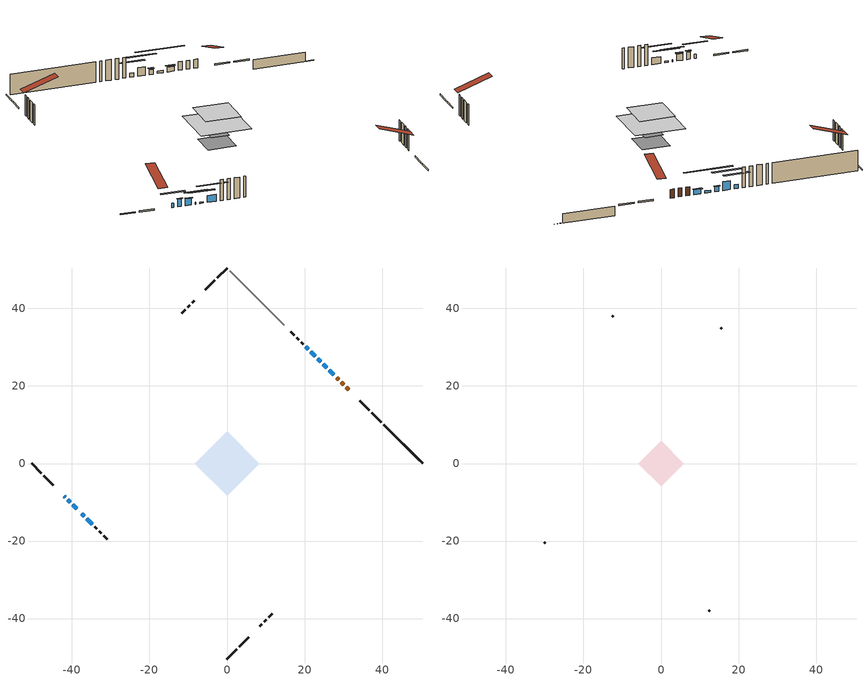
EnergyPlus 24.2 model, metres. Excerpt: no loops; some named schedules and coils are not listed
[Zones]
conditioned space
 floor outside (Floor1 construction): -2.95,0 0,2.95 2.95,0 0,-2.95 z1.17
 floor adiabatic (AdiabaticFloorConstruction): -8.28,0 0,8.28 8.28,0 0,-8.28 z3.61
 floor foundation (Slab1 construction): -4.63,0 0,4.63 4.63,0 0,-4.63 z-1.09
 wall outside (RimJoist1 construction): 0,-50.45 2.49,-47.96 / -50.45,0 -47.96,-2.49 / 0,50.45 -2.49,47.96 / 39.84,10.61 37.35,13.09 z1.17:1.47
 wall outside (RimJoist2 construction): 3.14,-47.3 5.58,-44.86 / -47.3,-3.14 -44.86,-5.58 / -3.14,47.3 -5.58,44.86 / 36.7,13.75 34.26,16.19 z1.17:1.47
 wall outside (AdiabaticWallConstruction 1): 31.44,19 30.8,19.65 / 30.14,20.3 29.53,20.92 / 28.87,21.57 28.26,22.19 z1.17:3.2
 wall outside (AdiabaticWallConstruction): 27.6,22.84 26.4,24.05 z1.17:2.31; -42.05,-8.4 -41.72,-8.72 z1.17:2.14; 25.74,24.7 24.79,25.66 z1.17:1.68; 24.13,26.31 23.47,26.98 z1.17:2.34; -41.07,-9.38 -40.42,-10.03 z1.17:2.92; -39.77,-10.68 -38.83,-11.62 / -36.16,-14.29 -34.74,-15.71 z1.17:2.75; -38.18,-12.27 -38.08,-12.37 z1.17:1.61; -37.43,-13.02 -36.82,-13.63 z1.17:1.48; 22.81,27.63 21.59,28.86 z1.17:3.2; 20.93,29.51 20.29,30.16 z1.17:2.11
 wall outside (Wall1 construction): 8.4,-42.05 8.91,-41.54 / -34.08,-16.36 -33.57,-16.87 / -8.4,42.05 -8.91,41.54 / 19.63,30.82 19.12,31.33 z1.17:6.05
 wall outside (Wall2 construction): 9.57,-40.88 10.08,-40.36 / -32.92,-17.53 -32.4,-18.05 / -9.57,40.88 -10.08,40.36 / 18.46,31.98 17.95,32.5 z1.17:6.05
 wall outside (Wall3 construction): 10.74,-39.71 11.64,-38.8 / -31.74,-18.7 -30.84,-19.61 / -10.74,39.71 -11.64,38.8 / 17.29,33.16 16.39,34.06 z1.17:6.05
 wall foundation (FoundationWall1 construction): 40.5,9.95,-1.09 40.5,9.95,1.17 49.07,1.38,1.17 49.07,1.38,-0.99 50.45,0,-0.99 50.45,0,-1.09
 wall adiabatic (Wall5 construction): 14.74,35.71 0.66,49.79 z1.17:6.05
 window (WindowConstruction): 27.6,22.84 26.4,24.05 z1.17:2.31
 window (WindowConstruction 7): -42.05,-8.4 -41.73,-8.72 z1.17:2.14
 window (WindowConstruction 10): 25.74,24.7 24.79,25.66 z1.17:1.68
 window (WindowConstruction 1): 24.13,26.31 23.47,26.98 z1.17:2.34
 window (WindowConstruction 2): -41.07,-9.38 -40.42,-10.02 z1.17:2.92
 window (WindowConstruction 3): -39.77,-10.68 -38.83,-11.61 z1.17:2.75
 window (WindowConstruction 8): -38.17,-12.27 -38.08,-12.36 z1.17:1.6
 window (WindowConstruction 9): -37.43,-13.02 -36.82,-13.63 z1.17:1.47
 window (WindowConstruction 4): 22.81,27.63 21.59,28.86 z1.17:3.2
 window (WindowConstruction 5): 20.93,29.51 20.29,30.16 z1.17:2.11
 window (WindowConstruction 6): -36.16,-14.29 -34.74,-15.7 z1.17:2.75
 door (Door): 31.44,19 30.8,19.65 z1.17:3.2
 door (Door 1): 30.14,20.3 29.53,20.92 z1.17:3.2
 door (Door 2): 28.87,21.57 28.26,22.19 z1.17:3.2
 ceiling adiabatic (AdiabaticFloorConstruction): 0,-8.28 8.28,0 0,8.28 -8.28,0 z3.61
attic - vented
 floor to conditioned space (Floor2 construction Reversed): -5.85,0 0,5.85 5.85,0 0,-5.85 z6.05
 wall outside (Wall4 construction): 12.3,-38.15 12.63,-37.81 / -30.18,-20.26 -29.85,-20.6 / -12.3,38.15 -12.63,37.81 / 15.73,34.72 15.4,35.05 z1.17:6.05
 roof outside (Roof1 construction): 7.74,-42.71,6.05 2.04,-37.01,8.73 0.54,-38.51,8.73 6.24,-44.21,6.05; -42.71,-7.74,6.05 -37.01,-2.04,8.73 -38.51,-0.54,8.73 -44.21,-6.24,6.05; -7.74,42.71,6.05 -2.04,37.01,8.73 -0.54,38.51,8.73 -6.24,44.21,6.05; 32.1,18.35,6.05 26.4,12.65,8.73 27.9,11.15,8.73 33.6,16.85,6.05
shading: 26.26,24.19 27.74,22.7 28.04,22.99 26.55,24.48 z2.51; -39.86,-10.59 -43.91,-6.53 -44.21,-6.82 -40.15,-10.88 z4.78; 21.2,29.25 29.34,21.11 29.63,21.4 21.49,29.54 z6.76; 23.33,27.12 24.28,26.17 24.57,26.46 23.62,27.41 z2.54; -40.28,-10.17 -41.21,-9.24 -41.5,-9.53 -40.57,-10.46 z3.12; -38.69,-11.76 -39.91,-10.54 -40.2,-10.83 -38.98,-12.05 z2.95; -36.22,-14.23 -40.04,-10.41 -40.33,-10.7 -36.51,-14.52 z4.24; -34.95,-15.5 -39.29,-11.15 -39.58,-11.44 -35.24,-15.79 z4.11; 19.72,30.72 24.68,25.77 24.97,26.06 20.02,31.01 z5.84; 18.42,32.03 22.8,27.65 23.09,27.94 18.71,32.32 z4.75; -32.88,-17.57 -38.03,-12.42 -38.32,-12.71 -33.17,-17.86 z5.39
[Building]
Building 1: Terrain=Suburbs
[Site:Location]
Montreal Intl AP_QC: Latitude {deg}=45.47; Longitude {deg}=-73.74; Time Zone {hr}=-5; Elevation {m}=36; Keep Site Location Information=Yes
[Site:GroundTemperature:Shallow]
2.07863, -0.316383, -0.508184, 0.628371, 5.19101, 9.73239, 13.6695, 16.1636, 16.3755, 14.347, 10.5102, 6.10817
[Site:WaterMainsTemperature]
Calculation Method=Schedule; Temperature Schedule=mains temperature schedule
[Material] Roughness=Rough; Thermal Absorptance=0.9
Name | Thickness {m} | Conductivity {W/m-K} | Density {kg/m3} | Specific Heat {J/kg-K} | Solar Absorptance | Visible Absorptance
asphalt or fiberglass shingles | 0.00635 | 0.162714 | 1121.4 | 1465.45 | 0.4 | 0.4
ceiling loosefill ins | 0.254 | 0.0480833 | 16.02 | 1046.75 | 0.7 | 0.7
ceiling stud and cavity | 0.1397 | 0.135851 | 65.682 | 1177.47 | 0.7 | 0.7
concrete 4.0 in. | 0.1016 | 1.803125 | 2242.8 | 837.4 | 0.7 | 0.7
concrete 8.0 in. | 0.2032 | 1.803125 | 2242.8 | 837.4 | 0.7 | 0.7
door material | 0.04445 | 0.0451087 | 512.64 | 1214.23 | 0.7 | 0.7
door material 1 | 0.04445 | 0.188738 | 512.64 | 1214.23 | 0.7 | 0.7
exterior vertical ins | 0.0316066 | 0.029427 | 32.04 | 1214.23 | 0.7 | 0.7
floor covering | 0.0127 | 0.0433444 | 54.468 | 1339.84 | 0.6 | 0.6
floor rigid ins | 0.103632 | 0.029427 | 32.04 | 1214.23 | 0.7 | 0.7
floor rigid ins 1; wall rigid ins 2 | 0.512978 | 0.029427 | 32.04 | 1214.23 | 0.7 | 0.7
floor stud and cavity | 0.1397 | 0.165563 | 92.3553 | 1139.71 | 0.7 | 0.7
floor stud and cavity 1 | 0.1397 | 1.75129 | 37.0049 | 1207.88 | 0.7 | 0.7
furniture material conditioned space 1 | 0.1524 | 0.115458 | 640.8 | 1214.23 | 0.6 | 0.6
gypsum board | 0.0127 | 0.160291 | 801 | 837.4 | 0.6 | 0.6
gypsum board 1 | 0.0127 | 0.160291 | 801 | 837.4 | 0.7 | 0.7
osb sheathing 0.5 in. | 0.0127 | 0.115458 | 512.64 | 1214.23 | 0.7 | 0.7
osb sheathing 0.75 in. | 0.01905 | 0.115458 | 512.64 | 1214.23 | 0.7 | 0.7
osb sheathing 2.0 in. | 0.0508 | 0.115458 | 512.64 | 1214.23 | 0.7 | 0.7
rim joist rigid ins; wall rigid ins | 0.051816 | 0.029427 | 32.04 | 1214.23 | 0.7 | 0.7
rim joist stud and cavity | 0.0508 | 0.0380818 | 125.044 | 1163.47 | 0.6 | 0.6
rim joist stud and cavity 1 | 0.0508 | 0.0410629 | 125.044 | 1163.47 | 0.6 | 0.6
wall rigid ins 1 | 0.051816 | 0.029427 | 32.04 | 1214.23 | 0.4 | 0.4
wall stud and cavity | 0.1397 | 0.387032 | 139.0536 | 1170.24 | 0.7 | 0.7
wall stud and cavity 1 | 0.1397 | 0.237545 | 139.0536 | 1170.24 | 0.7 | 0.7
wall stud and cavity 2 | 0.1397 | 0.189354 | 139.0536 | 1170.24 | 0.7 | 0.7
wall stud and cavity 3 | 0.0889 | 6.1454 | 50.32683 | 1063.81 | 0.6 | 0.6
wall stud and cavity 4 | 0.1397 | 0.155097 | 139.0536 | 1170.24 | 0.7 | 0.7
wall stud and cavity 5 | 0.0889 | 0.380278 | 52.3479 | 1209.89 | 0.7 | 0.7
wall stud and cavity 6 | 0.0889 | 0.391764 | 83.0341 | 1211.67 | 0.7 | 0.7
wood siding | 0.0254 | 0.102417 | 544.68 | 1172.36 | 0.4 | 0.4
wood siding 1 | 0.00254 | 0.102417 | 544.68 | 1172.36 | 0.4 | 0.4
wood siding 2; wood siding 3; wood siding 4 | 0.0254 | 0.102417 | 544.68 | 1172.36 | 0.7 | 0.7
[WindowMaterial:SimpleGlazingSystem]
Name | U-Factor {W/m2-K} | Solar Heat Gain Coefficient
WindowMaterial | 2.188869 | 0.39
WindowMaterial 1 | 2.32401 | 0.36
WindowMaterial 10 | 2.45801 | 0.32
WindowMaterial 2 | 2.14742 | 0.4
WindowMaterial 3 | 2.08042 | 0.41
WindowMaterial 4 | 2.19795 | 0.39
WindowMaterial 5 | 4.14891 | 0.43
WindowMaterial 6 | 2.0191 | 0.43
WindowMaterial 7 | 2.4722 | 0.31
WindowMaterial 8 | 2.75269 | 0.17
WindowMaterial 9 | 2.472769 | 0.34
[Construction]
AdiabaticFloorConstruction: floor stud and cavity 1, floor rigid ins 1, osb sheathing 0.75 in., floor covering
AdiabaticWallConstruction: wood siding 3, wall rigid ins 2, wall stud and cavity 5, gypsum board
AdiabaticWallConstruction 1: wood siding 4, wall rigid ins 2, wall stud and cavity 5, gypsum board
Door; Door 1: door material
Door 2: door material 1
Floor1 construction: floor stud and cavity, floor rigid ins, osb sheathing 0.75 in., floor covering
Floor2 construction Reversed: gypsum board, ceiling stud and cavity, ceiling loosefill ins
FoundationWall1 construction: concrete 8.0 in., gypsum board 1
furniture construction conditioned space 1: furniture material conditioned space 1
PartitionWallConstruction: gypsum board, wall stud and cavity 6, gypsum board
RimJoist1 construction: wood siding 2, osb sheathing 2.0 in., rim joist stud and cavity
RimJoist2 construction: wood siding 2, rim joist rigid ins, osb sheathing 2.0 in., rim joist stud and cavity 1
Roof1 construction: asphalt or fiberglass shingles
Slab1 construction: concrete 4.0 in.
Wall1 construction: wood siding, wall rigid ins, osb sheathing 0.5 in., wall stud and cavity, gypsum board
Wall2 construction: wood siding, wall rigid ins, osb sheathing 0.5 in., wall stud and cavity 1, gypsum board
Wall3 construction: wood siding, wall rigid ins, osb sheathing 0.5 in., wall stud and cavity 2, gypsum board
Wall4 construction: wood siding 1, wall stud and cavity 3
Wall5 construction: wall rigid ins 1, osb sheathing 0.5 in., wall stud and cavity 4, gypsum board
WindowConstruction: WindowMaterial
WindowConstruction 1: WindowMaterial 1
WindowConstruction 10: WindowMaterial 10
WindowConstruction 2: WindowMaterial 2
WindowConstruction 3: WindowMaterial 3
WindowConstruction 4: WindowMaterial 4
WindowConstruction 5: WindowMaterial 5
WindowConstruction 6: WindowMaterial 6
WindowConstruction 7: WindowMaterial 7
WindowConstruction 8: WindowMaterial 8
WindowConstruction 9: WindowMaterial 9
[Zone] Multiplier=1; Part of Total Floor Area=Yes
Name | Volume {m3}
attic - vented | 29.8737
conditioned space | 464.8
[Space]
Name | Zone | Volume {m3}
attic - vented 1 | attic - vented | 29.8737
conditioned space 1 | conditioned space | 464.8
[ZoneInfiltration:EffectiveLeakageArea]
infil attic - vented 1: Zone or Space=attic - vented 1; Schedule=Always On Discrete; Effective Air Leakage Area {cm2}=2739.6; Stack Coefficient=0.000525967; Wind Coefficient=1.54953e-05
[ZoneMixing]
whole house fan mix: Zone or Space=attic - vented; Schedule=Always On Continuous; Design Flow Rate Calculation Method=Flow/Zone; Design Flow Rate {m3/s}=0; Source Zone or Space=conditioned space
[SurfaceProperty:ExposedFoundationPerimeter]
Slab1: Exposed Perimeter Calculation Method=TotalExposedPerimeter; Total Exposed Perimeter {m}=14.07
[InternalMass] Zone or ZoneList=conditioned space; Space or SpaceList=conditioned space 1
Name | Construction | Surface Area {m2}
furniture mass conditioned space 1 | furniture construction conditioned space 1 | 78.8963
partition wall mass | PartitionWallConstruction | 197.241
[Lights]
interior lighting: Zone or ZoneList or Space or SpaceList=conditioned space 1; Schedule=interior lighting schedule; Design Level Calculation Method=LightingLevel; Lighting Level {W}=343.2; Return Air Fraction=0; Fraction Radiant=0.6; Fraction Visible=0.2; Fraction Replaceable=1
[People]
occupants: Zone or ZoneList or Space or SpaceList=conditioned space 1; Number of People Schedule=occupants schedule; Number of People Calculation Method=People; Number of People=3; Fraction Radiant=0.314171; Sensible Heat Fraction=0.56303; Activity Level Schedule=occupants activity schedule; Carbon Dioxide Generation Rate {m3/s-W}=0; Enable ASHRAE 55 Comfort Warnings=No; Mean Radiant Temperature Calculation Type=EnclosureAveraged
[ElectricEquipment] Zone or ZoneList or Space or SpaceList=conditioned space 1; Design Level Calculation Method=EquipmentLevel
Name | Schedule | Design Level {W} | Fraction Latent | Fraction Radiant | Fraction Lost
clothes dryer | clothes dryer schedule | 140.772 | 0.015 | 0.081 | 0.85
clothes washer | clothes washer schedule | 32.1985 | 0.03 | 0.162 | 0.7
cooking range | cooking range schedule | 208.969 | 0.08 | 0.432 | 0.2
dishwasher | dishwasher schedule | 66.8632 | 0.3 | 0.18 | 0.4
fridge | fridge schedule | 72.9452 | 0 | 0.6 | 0
mech vent house fan | mech vent house fan schedule | 19.9167 | 0 | 0 | 0.5
mech vent house fan cfis | mech vent house fan cfis schedule | 0 | 0 | 0 | 0
mech vent range fan 0 | mech vent range fan 0 schedule | 57 | 0 | 0 | 1
misc plug loads | misc plug loads schedule | 494.7 | 0.045 | 0.513 | 0.1
whole house fan | Always On Discrete | 0 | 0 | 0 | 1
[OtherEquipment] Zone or ZoneList or Space or SpaceList=conditioned space 1; Design Level Calculation Method=EquipmentLevel
Name | Fuel Type | Schedule | Design Level {W} | Fraction Latent | Fraction Radiant | Fraction Lost
clothes dryer 1 | Electricity | clothes dryer schedule | 0 | 0.015 | 0.081 | 0.85
cooking range 1 | Electricity | cooking range schedule | 0 | 0.08 | 0.432 | 0.2
general water use latent | None | general water use schedule | 59.3978 | 1 | 0 | 0
general water use sensible | None | general water use schedule | -58.539 | 0 | 0.6 | 0
mech vent house fan latent load | None | Always On Discrete | 0 | 1 | 0 | 0
mech vent house fan sensible load | None | Always On Discrete | 0 | 0 | 0 | 0
water heater energy adjustment1 | Electricity | Always On Discrete | 0.01 | 0 | 0 | 1
[ZoneInfiltration:DesignFlowRate] Zone or ZoneList or Space or SpaceList=conditioned space 1; Schedule=Always On Discrete; Design Flow Rate Calculation Method=Flow/Zone; Design Flow Rate {m3/s}=0
infil flow; natural vent flow; whole house fan flow
[ZoneControl:Thermostat]
conditioned space Thermostat: Zone or ZoneList=conditioned space; Control Type Schedule=conditioned space Thermostat Schedule; Control 1=conditioned space temperature setpoint; Temperature Difference Between Cutout And Setpoint {deltaC}=0
[ThermostatSetpoint:DualSetpoint]
conditioned space temperature setpoint: Heating Setpoint Temperature Schedule=heating setpoint; Cooling Setpoint Temperature Schedule=cooling setpoint
[AirLoopHVAC:UnitarySystem]
unit heater unitary system: Control Type=Load; Controlling Zone or Thermostat Location=conditioned space; Dehumidification Control Type=None; Availability Schedule=Always On Discrete; Supply Fan=unit heater supply fan; Fan Placement=BlowThrough; Supply Air Fan Operating Mode Schedule=unit heater auto fan schedule; Heating Coil=unit heater htg coil; DX Heating Coil Sizing Ratio=1; Use DOAS DX Cooling Coil=No; Minimum Supply Air Temperature {C}=2; Latent Load Control=SensibleOnlyLoadControl; Cooling Supply Air Flow Rate Method=None; Heating Supply Air Flow Rate Method=SupplyAirFlowRate; Heating Supply Air Flow Rate {m3/s}=0.00141584; No Load Supply Air Flow Rate Method=SupplyAirFlowRate; No Load Supply Air Flow Rate {m3/s}=0; No Load Supply Air Flow Rate Control Set To Low Speed=Yes; Maximum Supply Air Temperature {C}=48.8889; Maximum Outdoor Dry-Bulb Temperature for Supplemental Heater Operation {C}=21; Ancillary On-Cycle Electric Power {W}=0; Ancillary Off-Cycle Electric Power {W}=0
[Zone equipment]
conditioned space: electric baseboard, unit heater unitary system
[Foundation:Kiva]
Foundation Kiva 1: Initial Indoor Air Temperature {C}=18; Wall Height Above Grade {m}=1.17001; Wall Depth Below Slab {m}=0.2032; Custom Block Material Name 1=exterior vertical ins; Custom Block Depth 1 {m}=2.26; Custom Block X Position 1 {m}=0.2159; Custom Block Z Position 1 {m}=0
[Foundation:Kiva:Settings]
Soil Conductivity {W/m-K}=0.849921; Soil Density {kg/m3}=1842.3; Soil Specific Heat {J/kg-K}=418.7; Ground Solar Absorptivity=0.9; Ground Thermal Absorptivity=0.9; Ground Surface Roughness {m}=0.03; Far-Field Width {m}=40; Deep-Ground Boundary Condition=ZeroFlux; Deep-Ground Depth {m}=40; Minimum Cell Dimension {m}=0.2; Maximum Cell Growth Coefficient=3; Simulation Timestep=Timestep
[Exterior:Lights]
exterior lighting: Schedule=exterior lighting schedule; Design Level {W}=75.6
[EnergyManagementSystem:Sensor] Output:Variable or Output:Meter Index Key=conditioned space
Name | Output:Variable or Output:Meter
conditioned_space_clg_unmet_s | Zone Cooling Setpoint Not Met Time
conditioned_space_htg_unmet_s | Zone Heating Setpoint Not Met Time
fridge_tin_s; tin_s; tin_s_1 | Zone Mean Air Temperature
tout_s | Zone Outdoor Air Drybulb Temperature
win_s | Zone Air Humidity Ratio
[Schedule:Constant]
Name | Hourly Value
Always On Continuous; mech vent house fan schedule; mech vent house fan cfis schedule; Always On Discrete | 1
occupants activity schedule | 117.228
fridge schedule; unit heater auto fan schedule | 0
[Schedule:Week:Daily]
interior lighting schedule Week Rule - Jan1-Jan27: interior lighting schedule day, interior lighting schedule day, interior lighting schedule day, interior lighting schedule day, interior lighting schedule day, interior lighting schedule day, interior lighting schedule day, interior lighting schedule default day, interior lighting schedule default day, interior lighting schedule default day, interior lighting schedule default day, interior lighting schedule default day
interior lighting schedule Week Rule - Jan28-Feb3: interior lighting schedule day, interior lighting schedule day, interior lighting schedule day, interior lighting schedule day, interior lighting schedule day 1, interior lighting schedule day 1, interior lighting schedule day 1, interior lighting schedule default day, interior lighting schedule default day, interior lighting schedule default day, interior lighting schedule default day, interior lighting schedule default day
interior lighting schedule Week Rule - Feb4-Feb24: interior lighting schedule day 1, interior lighting schedule day 1, interior lighting schedule day 1, interior lighting schedule day 1, interior lighting schedule day 1, interior lighting schedule day 1, interior lighting schedule day 1, interior lighting schedule default day, interior lighting schedule default day, interior lighting schedule default day, interior lighting schedule default day, interior lighting schedule default day
interior lighting schedule Week Rule - Feb25-Mar3: interior lighting schedule day 1, interior lighting schedule day 1, interior lighting schedule day 1, interior lighting schedule day 1, interior lighting schedule day 2, interior lighting schedule day 2, interior lighting schedule day 2, interior lighting schedule default day, interior lighting schedule default day, interior lighting schedule default day, interior lighting schedule default day, interior lighting schedule default day
interior lighting schedule Week Rule - Mar4-Mar31: interior lighting schedule day 2, interior lighting schedule day 2, interior lighting schedule day 2, interior lighting schedule day 2, interior lighting schedule day 2, interior lighting schedule day 2, interior lighting schedule day 2, interior lighting schedule default day, interior lighting schedule default day, interior lighting schedule default day, interior lighting schedule default day, interior lighting schedule default day
interior lighting schedule Week Rule - Apr1-Apr28: interior lighting schedule day 3, interior lighting schedule day 3, interior lighting schedule day 3, interior lighting schedule day 3, interior lighting schedule day 3, interior lighting schedule day 3, interior lighting schedule day 3, interior lighting schedule default day, interior lighting schedule default day, interior lighting schedule default day, interior lighting schedule default day, interior lighting schedule default day
interior lighting schedule Week Rule - Apr29-May5: interior lighting schedule day 3, interior lighting schedule day 3, interior lighting schedule day 4, interior lighting schedule day 4, interior lighting schedule day 4, interior lighting schedule day 4, interior lighting schedule day 4, interior lighting schedule default day, interior lighting schedule default day, interior lighting schedule default day, interior lighting schedule default day, interior lighting schedule default day
interior lighting schedule Week Rule - May6-May26: interior lighting schedule day 4, interior lighting schedule day 4, interior lighting schedule day 4, interior lighting schedule day 4, interior lighting schedule day 4, interior lighting schedule day 4, interior lighting schedule day 4, interior lighting schedule default day, interior lighting schedule default day, interior lighting schedule default day, interior lighting schedule default day, interior lighting schedule default day
interior lighting schedule Week Rule - May27-Jun2: interior lighting schedule day 4, interior lighting schedule day 4, interior lighting schedule day 4, interior lighting schedule day 4, interior lighting schedule day 4, interior lighting schedule day 5, interior lighting schedule day 5, interior lighting schedule default day, interior lighting schedule default day, interior lighting schedule default day, interior lighting schedule default day, interior lighting schedule default day
interior lighting schedule Week Rule - Jun3-Jun30: interior lighting schedule day 5, interior lighting schedule day 5, interior lighting schedule day 5, interior lighting schedule day 5, interior lighting schedule day 5, interior lighting schedule day 5, interior lighting schedule day 5, interior lighting schedule default day, interior lighting schedule default day, interior lighting schedule default day, interior lighting schedule default day, interior lighting schedule default day
interior lighting schedule Week Rule - Jul1-Jul28: interior lighting schedule day 6, interior lighting schedule day 6, interior lighting schedule day 6, interior lighting schedule day 6, interior lighting schedule day 6, interior lighting schedule day 6, interior lighting schedule day 6, interior lighting schedule default day, interior lighting schedule default day, interior lighting schedule default day, interior lighting schedule default day, interior lighting schedule default day
interior lighting schedule Week Rule - Jul29-Aug4: interior lighting schedule day 6, interior lighting schedule day 6, interior lighting schedule day 6, interior lighting schedule day 7, interior lighting schedule day 7, interior lighting schedule day 7, interior lighting schedule day 7, interior lighting schedule default day, interior lighting schedule default day, interior lighting schedule default day, interior lighting schedule default day, interior lighting schedule default day
interior lighting schedule Week Rule - Aug5-Aug25: interior lighting schedule day 7, interior lighting schedule day 7, interior lighting schedule day 7, interior lighting schedule day 7, interior lighting schedule day 7, interior lighting schedule day 7, interior lighting schedule day 7, interior lighting schedule default day, interior lighting schedule default day, interior lighting schedule default day, interior lighting schedule default day, interior lighting schedule default day
interior lighting schedule Week Rule - Aug26-Sep1: interior lighting schedule day 7, interior lighting schedule day 7, interior lighting schedule day 7, interior lighting schedule day 7, interior lighting schedule day 7, interior lighting schedule day 7, interior lighting schedule day 8, interior lighting schedule default day, interior lighting schedule default day, interior lighting schedule default day, interior lighting schedule default day, interior lighting schedule default day
interior lighting schedule Week Rule - Sep2-Sep29: interior lighting schedule day 8, interior lighting schedule day 8, interior lighting schedule day 8, interior lighting schedule day 8, interior lighting schedule day 8, interior lighting schedule day 8, interior lighting schedule day 8, interior lighting schedule default day, interior lighting schedule default day, interior lighting schedule default day, interior lighting schedule default day, interior lighting schedule default day
interior lighting schedule Week Rule - Sep30-Oct6: interior lighting schedule day 8, interior lighting schedule day 9, interior lighting schedule day 9, interior lighting schedule day 9, interior lighting schedule day 9, interior lighting schedule day 9, interior lighting schedule day 9, interior lighting schedule default day, interior lighting schedule default day, interior lighting schedule default day, interior lighting schedule default day, interior lighting schedule default day
interior lighting schedule Week Rule - Oct7-Oct27: interior lighting schedule day 9, interior lighting schedule day 9, interior lighting schedule day 9, interior lighting schedule day 9, interior lighting schedule day 9, interior lighting schedule day 9, interior lighting schedule day 9, interior lighting schedule default day, interior lighting schedule default day, interior lighting schedule default day, interior lighting schedule default day, interior lighting schedule default day
interior lighting schedule Week Rule - Oct28-Nov3: interior lighting schedule day 9, interior lighting schedule day 9, interior lighting schedule day 9, interior lighting schedule day 9, interior lighting schedule day 10, interior lighting schedule day 10, interior lighting schedule day 10, interior lighting schedule default day, interior lighting schedule default day, interior lighting schedule default day, interior lighting schedule default day, interior lighting schedule default day
interior lighting schedule Week Rule - Nov4-Nov24: interior lighting schedule day 10, interior lighting schedule day 10, interior lighting schedule day 10, interior lighting schedule day 10, interior lighting schedule day 10, interior lighting schedule day 10, interior lighting schedule day 10, interior lighting schedule default day, interior lighting schedule default day, interior lighting schedule default day, interior lighting schedule default day, interior lighting schedule default day
interior lighting schedule Week Rule - Nov25-Dec1: interior lighting schedule day 10, interior lighting schedule day 10, interior lighting schedule day 10, interior lighting schedule day 10, interior lighting schedule day 10, interior lighting schedule day 10, interior lighting schedule day 11, interior lighting schedule default day, interior lighting schedule default day, interior lighting schedule default day, interior lighting schedule default day, interior lighting schedule default day
interior lighting schedule Week Rule - Dec2-Dec31: interior lighting schedule day 11, interior lighting schedule day 11, interior lighting schedule day 11, interior lighting schedule day 11, interior lighting schedule day 11, interior lighting schedule day 11, interior lighting schedule day 11, interior lighting schedule default day, interior lighting schedule default day, interior lighting schedule default day, interior lighting schedule default day, interior lighting schedule default day
occupants schedule Week Rule - Jan1-Dec31: occupants schedule day, occupants schedule day, occupants schedule day, occupants schedule day, occupants schedule day, occupants schedule day, occupants schedule day, occupants schedule default day, occupants schedule default day, occupants schedule default day, occupants schedule default day, occupants schedule default day
clothes dryer schedule Week Rule - Jan1-Dec31: clothes dryer schedule day, clothes dryer schedule day, clothes dryer schedule day, clothes dryer schedule day, clothes dryer schedule day, clothes dryer schedule day, clothes dryer schedule day, clothes dryer schedule default day, clothes dryer schedule default day, clothes dryer schedule default day, clothes dryer schedule default day, clothes dryer schedule default day
clothes washer schedule Week Rule - Jan1-Dec31: clothes washer schedule day, clothes washer schedule day, clothes washer schedule day, clothes washer schedule day, clothes washer schedule day, clothes washer schedule day, clothes washer schedule day, clothes washer schedule default day, clothes washer schedule default day, clothes washer schedule default day, clothes washer schedule default day, clothes washer schedule default day
cooking range schedule Week Rule - Jan1-Dec31: cooking range schedule day, cooking range schedule day, cooking range schedule day, cooking range schedule day, cooking range schedule day, cooking range schedule day, cooking range schedule day, cooking range schedule default day, cooking range schedule default day, cooking range schedule default day, cooking range schedule default day, cooking range schedule default day
dishwasher schedule Week Rule - Jan1-Dec31: dishwasher schedule day, dishwasher schedule day, dishwasher schedule day, dishwasher schedule day, dishwasher schedule day, dishwasher schedule day, dishwasher schedule day, dishwasher schedule default day, dishwasher schedule default day, dishwasher schedule default day, dishwasher schedule default day, dishwasher schedule default day
mech vent range fan 0 schedule Week Rule - Jan1-Dec31: mech vent range fan 0 schedule day, mech vent range fan 0 schedule day, mech vent range fan 0 schedule day, mech vent range fan 0 schedule day, mech vent range fan 0 schedule day, mech vent range fan 0 schedule day, mech vent range fan 0 schedule day, mech vent range fan 0 schedule default day, mech vent range fan 0 schedule default day, mech vent range fan 0 schedule default day, mech vent range fan 0 schedule default day, mech vent range fan 0 schedule default day
misc plug loads schedule Week Rule - Jan1-Dec31: misc plug loads schedule day, misc plug loads schedule day, misc plug loads schedule day, misc plug loads schedule day, misc plug loads schedule day, misc plug loads schedule day, misc plug loads schedule day, misc plug loads schedule default day, misc plug loads schedule default day, misc plug loads schedule default day, misc plug loads schedule default day, misc plug loads schedule default day
general water use schedule Week Rule - Jan1-Dec31: general water use schedule day, general water use schedule day, general water use schedule day, general water use schedule day, general water use schedule day, general water use schedule day, general water use schedule day, general water use schedule default day, general water use schedule default day, general water use schedule default day, general water use schedule default day, general water use schedule default day
exterior lighting schedule Week Rule - Jan1-Jan27: exterior lighting schedule day, exterior lighting schedule day, exterior lighting schedule day, exterior lighting schedule day, exterior lighting schedule day, exterior lighting schedule day, exterior lighting schedule day, exterior lighting schedule default day, exterior lighting schedule default day, exterior lighting schedule default day, exterior lighting schedule default day, exterior lighting schedule default day
exterior lighting schedule Week Rule - Jan28-Feb3: exterior lighting schedule day, exterior lighting schedule day, exterior lighting schedule day, exterior lighting schedule day, exterior lighting schedule day 1, exterior lighting schedule day 1, exterior lighting schedule day 1, exterior lighting schedule default day, exterior lighting schedule default day, exterior lighting schedule default day, exterior lighting schedule default day, exterior lighting schedule default day
exterior lighting schedule Week Rule - Feb4-Feb24: exterior lighting schedule day 1, exterior lighting schedule day 1, exterior lighting schedule day 1, exterior lighting schedule day 1, exterior lighting schedule day 1, exterior lighting schedule day 1, exterior lighting schedule day 1, exterior lighting schedule default day, exterior lighting schedule default day, exterior lighting schedule default day, exterior lighting schedule default day, exterior lighting schedule default day
exterior lighting schedule Week Rule - Feb25-Mar3: exterior lighting schedule day 1, exterior lighting schedule day 1, exterior lighting schedule day 1, exterior lighting schedule day 1, exterior lighting schedule day 2, exterior lighting schedule day 2, exterior lighting schedule day 2, exterior lighting schedule default day, exterior lighting schedule default day, exterior lighting schedule default day, exterior lighting schedule default day, exterior lighting schedule default day
exterior lighting schedule Week Rule - Mar4-Mar31: exterior lighting schedule day 2, exterior lighting schedule day 2, exterior lighting schedule day 2, exterior lighting schedule day 2, exterior lighting schedule day 2, exterior lighting schedule day 2, exterior lighting schedule day 2, exterior lighting schedule default day, exterior lighting schedule default day, exterior lighting schedule default day, exterior lighting schedule default day, exterior lighting schedule default day
exterior lighting schedule Week Rule - Apr1-Apr28: exterior lighting schedule day 3, exterior lighting schedule day 3, exterior lighting schedule day 3, exterior lighting schedule day 3, exterior lighting schedule day 3, exterior lighting schedule day 3, exterior lighting schedule day 3, exterior lighting schedule default day, exterior lighting schedule default day, exterior lighting schedule default day, exterior lighting schedule default day, exterior lighting schedule default day
exterior lighting schedule Week Rule - Apr29-May5: exterior lighting schedule day 3, exterior lighting schedule day 3, exterior lighting schedule day 4, exterior lighting schedule day 4, exterior lighting schedule day 4, exterior lighting schedule day 4, exterior lighting schedule day 4, exterior lighting schedule default day, exterior lighting schedule default day, exterior lighting schedule default day, exterior lighting schedule default day, exterior lighting schedule default day
exterior lighting schedule Week Rule - May6-May26: exterior lighting schedule day 4, exterior lighting schedule day 4, exterior lighting schedule day 4, exterior lighting schedule day 4, exterior lighting schedule day 4, exterior lighting schedule day 4, exterior lighting schedule day 4, exterior lighting schedule default day, exterior lighting schedule default day, exterior lighting schedule default day, exterior lighting schedule default day, exterior lighting schedule default day
exterior lighting schedule Week Rule - May27-Jun2: exterior lighting schedule day 4, exterior lighting schedule day 4, exterior lighting schedule day 4, exterior lighting schedule day 4, exterior lighting schedule day 4, exterior lighting schedule day 5, exterior lighting schedule day 5, exterior lighting schedule default day, exterior lighting schedule default day, exterior lighting schedule default day, exterior lighting schedule default day, exterior lighting schedule default day
[Schedule:Year]
interior lighting schedule: interior lighting schedule Week Rule - Jan1-Jan27, 1, 1, 1, 27, interior lighting schedule Week Rule - Jan28-Feb3, 1, 28, 2, 3, interior lighting schedule Week Rule - Feb4-Feb24, 2, 4, 2, 24, interior lighting schedule Week Rule - Feb25-Mar3, 2, 25, 3, 3, interior lighting schedule Week Rule - Mar4-Mar31, 3, 4, 3, 31, interior lighting schedule Week Rule - Apr1-Apr28, 4, 1, 4, 28, interior lighting schedule Week Rule - Apr29-May5, 4, 29, 5, 5, interior lighting schedule Week Rule - May6-May26, 5, 6, 5, 26, interior lighting schedule Week Rule - May27-Jun2, 5, 27, 6, 2, interior lighting schedule Week Rule - Jun3-Jun30, 6, 3, 6, 30, interior lighting schedule Week Rule - Jul1-Jul28, 7, 1, 7, 28, interior lighting schedule Week Rule - Jul29-Aug4, 7, 29, 8, 4, interior lighting schedule Week Rule - Aug5-Aug25, 8, 5, 8, 25, interior lighting schedule Week Rule - Aug26-Sep1, 8, 26, 9, 1, interior lighting schedule Week Rule - Sep2-Sep29, 9, 2, 9, 29, interior lighting schedule Week Rule - Sep30-Oct6, 9, 30, 10, 6, interior lighting schedule Week Rule - Oct7-Oct27, 10, 7, 10, 27, interior lighting schedule Week Rule - Oct28-Nov3, 10, 28, 11, 3, interior lighting schedule Week Rule - Nov4-Nov24, 11, 4, 11, 24, interior lighting schedule Week Rule - Nov25-Dec1, 11, 25, 12, 1, interior lighting schedule Week Rule - Dec2-Dec31, 12, 2, 12, 31
occupants schedule: occupants schedule Week Rule - Jan1-Dec31, 1, 1, 12, 31
clothes dryer schedule: clothes dryer schedule Week Rule - Jan1-Dec31, 1, 1, 12, 31
clothes washer schedule: clothes washer schedule Week Rule - Jan1-Dec31, 1, 1, 12, 31
cooking range schedule: cooking range schedule Week Rule - Jan1-Dec31, 1, 1, 12, 31
dishwasher schedule: dishwasher schedule Week Rule - Jan1-Dec31, 1, 1, 12, 31
mech vent range fan 0 schedule: mech vent range fan 0 schedule Week Rule - Jan1-Dec31, 1, 1, 12, 31
misc plug loads schedule: misc plug loads schedule Week Rule - Jan1-Dec31, 1, 1, 12, 31
general water use schedule: general water use schedule Week Rule - Jan1-Dec31, 1, 1, 12, 31
exterior lighting schedule: exterior lighting schedule Week Rule - Jan1-Jan27, 1, 1, 1, 27, exterior lighting schedule Week Rule - Jan28-Feb3, 1, 28, 2, 3, exterior lighting schedule Week Rule - Feb4-Feb24, 2, 4, 2, 24, exterior lighting schedule Week Rule - Feb25-Mar3, 2, 25, 3, 3, exterior lighting schedule Week Rule - Mar4-Mar31, 3, 4, 3, 31, exterior lighting schedule Week Rule - Apr1-Apr28, 4, 1, 4, 28, exterior lighting schedule Week Rule - Apr29-May5, 4, 29, 5, 5, exterior lighting schedule Week Rule - May6-May26, 5, 6, 5, 26, exterior lighting schedule Week Rule - May27-Jun2, 5, 27, 6, 2, exterior lighting schedule Week Rule - Jun3-Jun30, 6, 3, 6, 30, exterior lighting schedule Week Rule - Jul1-Jul28, 7, 1, 7, 28, exterior lighting schedule Week Rule - Jul29-Aug4, 7, 29, 8, 4, exterior lighting schedule Week Rule - Aug5-Aug25, 8, 5, 8, 25, exterior lighting schedule Week Rule - Aug26-Sep1, 8, 26, 9, 1, exterior lighting schedule Week Rule - Sep2-Sep29, 9, 2, 9, 29, exterior lighting schedule Week Rule - Sep30-Oct6, 9, 30, 10, 6, exterior lighting schedule Week Rule - Oct7-Oct27, 10, 7, 10, 27, exterior lighting schedule Week Rule - Oct28-Nov3, 10, 28, 11, 3, exterior lighting schedule Week Rule - Nov4-Nov24, 11, 4, 11, 24, exterior lighting schedule Week Rule - Nov25-Dec1, 11, 25, 12, 1, exterior lighting schedule Week Rule - Dec2-Dec31, 12, 2, 12, 31
[Schedule:Compact]
conditioned space Thermostat Schedule: Through: 12/31, For: AllDays, Until: 24:00, 4
mains temperature schedule: Through: 01/01, For: AllDays, Until: 24:00, 6.56833, Through: 01/02, For: AllDays, Until: 24:00, 6.48722, Through: 01/03, For: AllDays, Until: 24:00, 6.40722, Through: 01/04, For: AllDays, Until: 24:00, 6.32889, Through: 01/05, For: AllDays, Until: 24:00, 6.25167, Through: 01/06, For: AllDays, Until: 24:00, 6.17611, Through: 01/07, For: AllDays, Until: 24:00, 6.10222, Through: 01/08, For: AllDays, Until: 24:00, 6.02944, Through: 01/09, For: AllDays, Until: 24:00, 5.95833, Through: 01/10, For: AllDays, Until: 24:00, 5.88889, Through: 01/11, For: AllDays, Until: 24:00, 5.82056, Through: 01/12, For: AllDays, Until: 24:00, 5.75444, Through: 01/13, For: AllDays, Until: 24:00, 5.68944, Through: 01/14, For: AllDays, Until: 24:00, 5.62611, Through: 01/15, For: AllDays, Until: 24:00, 5.56444, Through: 01/16, For: AllDays, Until: 24:00, 5.50444, Through: 01/17, For: AllDays, Until: 24:00, 5.44611, Through: 01/18, For: AllDays, Until: 24:00, 5.38944, Through: 01/19, For: AllDays, Until: 24:00, 5.33389, Through: 01/20, For: AllDays, Until: 24:00, 5.28111, Through: 01/21, For: AllDays, Until: 24:00, 5.22944, Through: 01/22, For: AllDays, Until: 24:00, 5.17944, Through: 01/23, For: AllDays, Until: 24:00, 5.13111, Through: 01/24, For: AllDays, Until: 24:00, 5.085, Through: 01/25, For: AllDays, Until: 24:00, 5.04056, Through: 01/26, For: AllDays, Until: 24:00, 4.99778, Through: 01/27, For: AllDays, Until: 24:00, 4.95667, Through: 01/28, For: AllDays, Until: 24:00, 4.91778, Through: 01/29, For: AllDays, Until: 24:00, 4.88056, Through: 01/30, For: AllDays, Until: 24:00, 4.845, Through: 01/31, For: AllDays, Until: 24:00, 4.81167, Through: 02/01, For: AllDays, Until: 24:00, 4.77944, Through: 02/02, For: AllDays, Until: 24:00, 4.75, Through: 02/03, For: AllDays, Until: 24:00, 4.72167, Through: 02/04, For: AllDays, Until: 24:00, 4.69611, Through: 02/05, For: AllDays, Until: 24:00, 4.67167, Through: 02/06, For: AllDays, Until: 24:00, 4.64944, Through: 02/07, For: AllDays, Until: 24:00, 4.62889, Through: 02/08, For: AllDays, Until: 24:00, 4.61056, Through: 02/09, For: AllDays, Until: 24:00, 4.59389, Through: 02/10, For: AllDays, Until: 24:00, 4.57944, Through: 02/11, For: AllDays, Until: 24:00, 4.56667, Through: 02/12, For: AllDays, Until: 24:00, 4.55611, Through: 02/13, For: AllDays, Until: 24:00, 4.54722, Through: 02/14, For: AllDays, Until: 24:00, 4.54056, Through: 02/15, For: AllDays, Until: 24:00, 4.53556, Through: 02/16, For: AllDays, Until: 24:00, 4.53278, Through: 02/17, For: AllDays, Until: 24:00, 4.53167, Through: 02/18, For: AllDays, Until: 24:00, 4.53278, Through: 02/19, For: AllDays, Until: 24:00, 4.53556, Through: 02/20, For: AllDays, Until: 24:00, 4.54056, Through: 02/21, For: AllDays, Until: 24:00, 4.54722, Through: 02/22, For: AllDays, Until: 24:00, 4.55611, Through: 02/23, For: AllDays, Until: 24:00, 4.56667, Through: 02/24, For: AllDays, Until: 24:00, 4.57944, Through: 02/25, For: AllDays, Until: 24:00, 4.59389, Through: 02/26, For: AllDays, Until: 24:00, 4.61056, Through: 02/27, For: AllDays, Until: 24:00, 4.62889, Through: 02/28, For: AllDays, Until: 24:00, 4.64889, Through: 03/01, For: AllDays, Until: 24:00, 4.67111, Through: 03/02, For: AllDays, Until: 24:00, 4.69556, Through: 03/03, For: AllDays, Until: 24:00, 4.72167, Through: 03/04, For: AllDays, Until: 24:00, 4.74944, Through: 03/05, For: AllDays, Until: 24:00, 4.77944, Through: 03/06, For: AllDays, Until: 24:00, 4.81111, Through: 03/07, For: AllDays, Until: 24:00, 4.84444, Through: 03/08, For: AllDays, Until: 24:00, 4.88, Through: 03/09, For: AllDays, Until: 24:00, 4.91722, Through: 03/10, For: AllDays, Until: 24:00, 4.95611, Through: 03/11, For: AllDays, Until: 24:00, 4.99722, Through: 03/12, For: AllDays, Until: 24:00, 5.04, Through: 03/13, For: AllDays, Until: 24:00, 5.08444, Through: 03/14, For: AllDays, Until: 24:00, 5.13056, Through: 03/15, For: AllDays, Until: 24:00, 5.17889, Through: 03/16, For: AllDays, Until: 24:00, 5.22833, Through: 03/17, For: AllDays, Until: 24:00, 5.28, Through: 03/18, For: AllDays, Until: 24:00, 5.33333, Through: 03/19, For: AllDays, Until: 24:00, 5.38833, Through: 03/20, For: AllDays, Until: 24:00, 5.445, Through: 03/21, For: AllDays, Until: 24:00, 5.50333, Through: 03/22, For: AllDays, Until: 24:00, 5.56333, Through: 03/23, For: AllDays, Until: 24:00, 5.625, Through: 03/24, For: AllDays, Until: 24:00, 5.68833, Through: 03/25, For: AllDays, Until: 24:00, 5.75333, Through: 03/26, For: AllDays, Until: 24:00, 5.81944, Through: 03/27, For: AllDays, Until: 24:00, 5.88778, Through: 03/28, For: AllDays, Until: 24:00, 5.95722, Through: 03/29, For: AllDays, Until: 24:00, 6.02833, Through: 03/30, For: AllDays, Until: 24:00, 6.10111, Through: 03/31, For: AllDays, Until: 24:00, 6.175, Through: 04/01, For: AllDays, Until: 24:00, 6.25056, Through: 04/02, For: AllDays, Until: 24:00, 6.32778, Through: 04/03, For: AllDays, Until: 24:00, 6.40611, Through: 04/04, For: AllDays, Until: 24:00, 6.48556, Through: 04/05, For: AllDays, Until: 24:00, 6.56722, Through: 04/06, For: AllDays, Until: 24:00, 6.64944, Through: 04/07, For: AllDays, Until: 24:00, 6.73333, Through: 04/08, For: AllDays, Until: 24:00, 6.81833, Through: 04/09, For: AllDays, Until: 24:00, 6.905, Through: 04/10, For: AllDays, Until: 24:00, 6.99278, Through: 04/11, For: AllDays, Until: 24:00, 7.08111, Through: 04/12, For: AllDays, Until: 24:00, 7.17167, Through: 04/13, For: AllDays, Until: 24:00, 7.26278, Through: 04/14, For: AllDays, Until: 24:00, 7.355, Through: 04/15, For: AllDays, Until: 24:00, 7.44833, Through: 04/16, For: AllDays, Until: 24:00, 7.54278, Through: 04/17, For: AllDays, Until: 24:00, 7.63889, Through: 04/18, For: AllDays, Until: 24:00, 7.735, Through: 04/19, For: AllDays, Until: 24:00, 7.83278, Through: 04/20, For: AllDays, Until: 24:00, 7.93167, Through: 04/21, For: AllDays, Until: 24:00, 8.03111, Through: 04/22, For: AllDays, Until: 24:00, 8.13167, Through: 04/23, For: AllDays, Until: 24:00, 8.23278, Through: 04/24, For: AllDays, Until: 24:00, 8.335, Through: 04/25, For: AllDays, Until: 24:00, 8.43778, Through: 04/26, For: AllDays, Until: 24:00, 8.54167, Through: 04/27, For: AllDays, Until: 24:00, 8.64611, Through: 04/28, For: AllDays, Until: 24:00, 8.75167, Through: 04/29, For: AllDays, Until: 24:00, 8.85778, Through: 04/30, For: AllDays, Until: 24:00, 8.96444, Through: 05/01, For: AllDays, Until: 24:00, 9.07167, Through: 05/02, For: AllDays, Until: 24:00, 9.17944, Through: 05/03, For: AllDays, Until: 24:00, 9.28778, Through: 05/04, For: AllDays, Until: 24:00, 9.39667, Through: 05/05, For: AllDays, Until: 24:00, 9.50667, Through: 05/06, For: AllDays, Until: 24:00, 9.61667, Through: 05/07, For: AllDays, Until: 24:00, 9.72667, Through: 05/08, For: AllDays, Until: 24:00, 9.83778, Through: 05/09, For: AllDays, Until: 24:00, 9.94889, Through: 05/10, For: AllDays, Until: 24:00, 10.0606, Through: 05/11, For: AllDays, Until: 24:00, 10.1722, Through: 05/12, For: AllDays, Until: 24:00, 10.2844, Through: 05/13, For: AllDays, Until: 24:00, 10.3967, Through: 05/14, For: AllDays, Until: 24:00, 10.5094, Through: 05/15, For: AllDays, Until: 24:00, 10.6222, Through: 05/16, For: AllDays, Until: 24:00, 10.735, Through: 05/17, For: AllDays, Until: 24:00, 10.8478, Through: 05/18, For: AllDays, Until: 24:00, 10.9611, Through: 05/19, For: AllDays, Until: 24:00, 11.0744, Through: 05/20, For: AllDays, Until: 24:00, 11.1872, Through: 05/21, For: AllDays, Until: 24:00, 11.3006, Through: 05/22, For: AllDays, Until: 24:00, 11.4133, Through: 05/23, For: AllDays, Until: 24:00, 11.5267, Through: 05/24, For: AllDays, Until: 24:00, 11.6394, Through: 05/25, For: AllDays, Until: 24:00, 11.7522, Through: 05/26, For: AllDays, Until: 24:00, 11.8644, Through: 05/27, For: AllDays, Until: 24:00, 11.9767, Through: 05/28, For: AllDays, Until: 24:00, 12.0889, Through: 05/29, For: AllDays, Until: 24:00, 12.2006, Through: 05/30, For: AllDays, Until: 24:00, 12.3122, Through: 05/31, For: AllDays, Until: 24:00, 12.4228, Through: 06/01, For: AllDays, Until: 24:00, 12.5339, Through: 06/02, For: AllDays, Until: 24:00, 12.6439, Through: 06/03, For: AllDays, Until: 24:00, 12.7539, Through: 06/04, For: AllDays, Until: 24:00, 12.8628, Through: 06/05, For: AllDays, Until: 24:00, 12.9717, Through: 06/06, For: AllDays, Until: 24:00, 13.08, Through: 06/07, For: AllDays, Until: 24:00, 13.1878, Through: 06/08, For: AllDays, Until: 24:00, 13.2944, Through: 06/09, For: AllDays, Until: 24:00, 13.4011, Through: 06/10, For: AllDays, Until: 24:00, 13.5067, Through: 06/11, For: AllDays, Until: 24:00, 13.6117, Through: 06/12, For: AllDays, Until: 24:00, 13.7156, Through: 06/13, For: AllDays, Until: 24:00, 13.8194, Through: 06/14, For: AllDays, Until: 24:00, 13.9222, Through: 06/15, For: AllDays, Until: 24:00, 14.0239, Through: 06/16, For: AllDays, Until: 24:00, 14.125, Through: 06/17, For: AllDays, Until: 24:00, 14.225, Through: 06/18, For: AllDays, Until: 24:00, 14.3239, Through: 06/19, For: AllDays, Until: 24:00, 14.4222, Through: 06/20, For: AllDays, Until: 24:00, 14.5194, Through: 06/21, For: AllDays, Until: 24:00, 14.6156, Through: 06/22, For: AllDays, Until: 24:00, 14.7106, Through: 06/23, For: AllDays, Until: 24:00, 14.805, Through: 06/24, For: AllDays, Until: 24:00, 14.8978, Through: 06/25, For: AllDays, Until: 24:00, 14.9894, Through: 06/26, For: AllDays, Until: 24:00, 15.0806, Through: 06/27, For: AllDays, Until: 24:00, 15.17, Through: 06/28, For: AllDays, Until: 24:00, 15.2583, Through: 06/29, For: AllDays, Until: 24:00, 15.3456, Through: 06/30, For: AllDays, Until: 24:00, 15.4311, Through: 07/01, For: AllDays, Until: 24:00, 15.5161, Through: 07/02, For: AllDays, Until: 24:00, 15.5989, Through: 07/03, For: AllDays, Until: 24:00, 15.6811, Through: 07/04, For: AllDays, Until: 24:00, 15.7617, Through: 07/05, For: AllDays, Until: 24:00, 15.8411, Through: 07/06, For: AllDays, Until: 24:00, 15.9189, Through: 07/07, For: AllDays, Until: 24:00, 15.995, Through: 07/08, For: AllDays, Until: 24:00, 16.07, Through: 07/09, For: AllDays, Until: 24:00, 16.1433, Through: 07/10, For: AllDays, Until: 24:00, 16.2156, Through: 07/11, For: AllDays, Until: 24:00, 16.2861, Through: 07/12, For: AllDays, Until: 24:00, 16.355, Through: 07/13, For: AllDays, Until: 24:00, 16.4222, Through: 07/14, For: AllDays, Until: 24:00, 16.4878, Through: 07/15, For: AllDays, Until: 24:00, 16.5522, Through: 07/16, For: AllDays, Until: 24:00, 16.615, Through: 07/17, For: AllDays, Until: 24:00, 16.6756, Through: 07/18, For: AllDays, Until: 24:00, 16.735, Through: 07/19, For: AllDays, Until: 24:00, 16.7928, Through: 07/20, For: AllDays, Until: 24:00, 16.8489, Through: 07/21, For: AllDays, Until: 24:00, 16.9028, Through: 07/22, For: AllDays, Until: 24:00, 16.9556, Through: 07/23, For: AllDays, Until: 24:00, 17.0061, Through: 07/24, For: AllDays, Until: 24:00, 17.0556, Through: 07/25, For: AllDays, Until: 24:00, 17.1028, Through: 07/26, For: AllDays, Until: 24:00, 17.1483, Through: 07/27, For: AllDays, Until: 24:00, 17.1917, Through: 07/28, For: AllDays, Until: 24:00, 17.2339, Through: 07/29, For: AllDays, Until: 24:00, 17.2739, Through: 07/30, For: AllDays, Until: 24:00, 17.3122, Through: 07/31, For: AllDays, Until: 24:00, 17.3489, Through: 08/01, For: AllDays, Until: 24:00, 17.3833, Through: 08/02, For: AllDays, Until: 24:00, 17.4161, Through: 08/03, For: AllDays, Until: 24:00, 17.4467, Through: 08/04, For: AllDays, Until: 24:00, 17.4761, Through: 08/05, For: AllDays, Until: 24:00, 17.5028, Through: 08/06, For: AllDays, Until: 24:00, 17.5283, Through: 08/07, For: AllDays, Until: 24:00, 17.5517, Through: 08/08, For: AllDays, Until: 24:00, 17.5728, Through: 08/09, For: AllDays, Until: 24:00, 17.5922, Through: 08/10, For: AllDays, Until: 24:00, 17.61, Through: 08/11, For: AllDays, Until: 24:00, 17.6256, Through: 08/12, For: AllDays, Until: 24:00, 17.6394, Through: 08/13, For: AllDays, Until: 24:00, 17.6511, Through: 08/14, For: AllDays, Until: 24:00, 17.6611, Through: 08/15, For: AllDays, Until: 24:00, 17.6689, Through: 08/16, For: AllDays, Until: 24:00, 17.675, Through: 08/17, For: AllDays, Until: 24:00, 17.6789, Through: 08/18, For: AllDays, Until: 24:00, 17.6811, Through: 08/19, For: AllDays, Until: 24:00, 17.6811, Through: 08/20, For: AllDays, Until: 24:00, 17.6794, Through: 08/21, For: AllDays, Until: 24:00, 17.6756, Through: 08/22, For: AllDays, Until: 24:00, 17.67, Through: 08/23, For: AllDays, Until: 24:00, 17.6622, Through: 08/24, For: AllDays, Until: 24:00, 17.6528, Through: 08/25, For: AllDays, Until: 24:00, 17.6411, Through: 08/26, For: AllDays, Until: 24:00, 17.6278, Through: 08/27, For: AllDays, Until: 24:00, 17.6122, Through: 08/28, For: AllDays, Until: 24:00, 17.595, Through: 08/29, For: AllDays, Until: 24:00, 17.5756, Through: 08/30, For: AllDays, Until: 24:00, 17.5544, Through: 08/31, For: AllDays, Until: 24:00, 17.5311, Through: 09/01, For: AllDays, Until: 24:00, 17.5061, Through: 09/02, For: AllDays, Until: 24:00, 17.4794, Through: 09/03, For: AllDays, Until: 24:00, 17.4506, Through: 09/04, For: AllDays, Until: 24:00, 17.42, Through: 09/05, For: AllDays, Until: 24:00, 17.3878, Through: 09/06, For: AllDays, Until: 24:00, 17.3533, Through: 09/07, For: AllDays, Until: 24:00, 17.3172, Through: 09/08, For: AllDays, Until: 24:00, 17.2789, Through: 09/09, For: AllDays, Until: 24:00, 17.2389, Through: 09/10, For: AllDays, Until: 24:00, 17.1972, Through: 09/11, For: AllDays, Until: 24:00, 17.1539, Through: 09/12, For: AllDays, Until: 24:00, 17.1083, Through: 09/13, For: AllDays, Until: 24:00, 17.0617, Through: 09/14, For: AllDays, Until: 24:00, 17.0128, Through: 09/15, For: AllDays, Until: 24:00, 16.9622, Through: 09/16, For: AllDays, Until: 24:00, 16.9094, Through: 09/17, For: AllDays, Until: 24:00, 16.8556, Through: 09/18, For: AllDays, Until: 24:00, 16.8, Through: 09/19, For: AllDays, Until: 24:00, 16.7422, Through: 09/20, For: AllDays, Until: 24:00, 16.6833, Through: 09/21, For: AllDays, Until: 24:00, 16.6228, Through: 09/22, For: AllDays, Until: 24:00, 16.56, Through: 09/23, For: AllDays, Until: 24:00, 16.4961, Through: 09/24, For: AllDays, Until: 24:00, 16.4306, Through: 09/25, For: AllDays, Until: 24:00, 16.3633, Through: 09/26, For: AllDays, Until: 24:00, 16.295, Through: 09/27, For: AllDays, Until: 24:00, 16.2244, Through: 09/28, For: AllDays, Until: 24:00, 16.1528, Through: 09/29, For: AllDays, Until: 24:00, 16.0794, Through: 09/30, For: AllDays, Until: 24:00, 16.0044, Through: 10/01, For: AllDays, Until: 24:00, 15.9283, Through: 10/02, For: AllDays, Until: 24:00, 15.8511, Through: 10/03, For: AllDays, Until: 24:00, 15.7717, Through: 10/04, For: AllDays, Until: 24:00, 15.6917, Through: 10/05, For: AllDays, Until: 24:00, 15.6094, Through: 10/06, For: AllDays, Until: 24:00, 15.5267, Through: 10/07, For: AllDays, Until: 24:00, 15.4422, Through: 10/08, For: AllDays, Until: 24:00, 15.3567, Through: 10/09, For: AllDays, Until: 24:00, 15.2694, Through: 10/10, For: AllDays, Until: 24:00, 15.1811, Through: 10/11, For: AllDays, Until: 24:00, 15.0917, Through: 10/12, For: AllDays, Until: 24:00, 15.0011, Through: 10/13, For: AllDays, Until: 24:00, 14.9094, Through: 10/14, For: AllDays, Until: 24:00, 14.8167, Through: 10/15, For: AllDays, Until: 24:00, 14.7228, Through: 10/16, For: AllDays, Until: 24:00, 14.6278, Through: 10/17, For: AllDays, Until: 24:00, 14.5317, Through: 10/18, For: AllDays, Until: 24:00, 14.4344, Through: 10/19, For: AllDays, Until: 24:00, 14.3367, Through: 10/20, For: AllDays, Until: 24:00, 14.2378, Through: 10/21, For: AllDays, Until: 24:00, 14.1378, Through: 10/22, For: AllDays, Until: 24:00, 14.0367, Through: 10/23, For: AllDays, Until: 24:00, 13.935, Through: 10/24, For: AllDays, Until: 24:00, 13.8322, Through: 10/25, For: AllDays, Until: 24:00, 13.7289, Through: 10/26, For: AllDays, Until: 24:00, 13.625, Through: 10/27, For: AllDays, Until: 24:00, 13.52, Through: 10/28, For: AllDays, Until: 24:00, 13.4144, Through: 10/29, For: AllDays, Until: 24:00, 13.3083, Through: 10/30, For: AllDays, Until: 24:00, 13.2011, Through: 10/31, For: AllDays, Until: 24:00, 13.0939, Through: 11/01, For: AllDays, Until: 24:00, 12.9856, Through: 11/02, For: AllDays, Until: 24:00, 12.8767, Through: 11/03, For: AllDays, Until: 24:00, 12.7678, Through: 11/04, For: AllDays, Until: 24:00, 12.6578, Through: 11/05, For: AllDays, Until: 24:00, 12.5478, Through: 11/06, For: AllDays, Until: 24:00, 12.4372, Through: 11/07, For: AllDays, Until: 24:00, 12.3261, Through: 11/08, For: AllDays, Until: 24:00, 12.215, Through: 11/09, For: AllDays, Until: 24:00, 12.1033, Through: 11/10, For: AllDays, Until: 24:00, 11.9911, Through: 11/11, For: AllDays, Until: 24:00, 11.8789, Through: 11/12, For: AllDays, Until: 24:00, 11.7667, Through: 11/13, For: AllDays, Until: 24:00, 11.6539, Through: 11/14, For: AllDays, Until: 24:00, 11.5411, Through: 11/15, For: AllDays, Until: 24:00, 11.4278, Through: 11/16, For: AllDays, Until: 24:00, 11.315, Through: 11/17, For: AllDays, Until: 24:00, 11.2017, Through: 11/18, For: AllDays, Until: 24:00, 11.0889, Through: 11/19, For: AllDays, Until: 24:00, 10.9756, Through: 11/20, For: AllDays, Until: 24:00, 10.8622, Through: 11/21, For: AllDays, Until: 24:00, 10.7494, Through: 11/22, For: AllDays, Until: 24:00, 10.6367, Through: 11/23, For: AllDays, Until: 24:00, 10.5239, Through: 11/24, For: AllDays, Until: 24:00, 10.4111, Through: 11/25, For: AllDays, Until: 24:00, 10.2989, Through: 11/26, For: AllDays, Until: 24:00, 10.1867, Through: 11/27, For: AllDays, Until: 24:00, 10.0744, Through: 11/28, For: AllDays, Until: 24:00, 9.96333, Through: 11/29, For: AllDays, Until: 24:00, 9.85167, Through: 11/30, For: AllDays, Until: 24:00, 9.74111, Through: 12/01, For: AllDays, Until: 24:00, 9.63056, Through: 12/02, For: AllDays, Until: 24:00, 9.52056, Through: 12/03, For: AllDays, Until: 24:00, 9.41111, Through: 12/04, For: AllDays, Until: 24:00, 9.30167, Through: 12/05, For: AllDays, Until: 24:00, 9.19333, Through: 12/06, For: AllDays, Until: 24:00, 9.08556, Through: 12/07, For: AllDays, Until: 24:00, 8.97778, Through: 12/08, For: AllDays, Until: 24:00, 8.87111, Through: 12/09, For: AllDays, Until: 24:00, 8.765, Through: 12/10, For: AllDays, Until: 24:00, 8.66, Through: 12/11, For: AllDays, Until: 24:00, 8.555, Through: 12/12, For: AllDays, Until: 24:00, 8.45111, Through: 12/13, For: AllDays, Until: 24:00, 8.34833, Through: 12/14, For: AllDays, Until: 24:00, 8.24611, Through: 12/15, For: AllDays, Until: 24:00, 8.14444, Through: 12/16, For: AllDays, Until: 24:00, 8.04389, Through: 12/17, For: AllDays, Until: 24:00, 7.94444, Through: 12/18, For: AllDays, Until: 24:00, 7.84556, Through: 12/19, For: AllDays, Until: 24:00, 7.74778, Through: 12/20, For: AllDays, Until: 24:00, 7.65111, Through: 12/21, For: AllDays, Until: 24:00, 7.555, Through: 12/22, For: AllDays, Until: 24:00, 7.46056, Through: 12/23, For: AllDays, Until: 24:00, 7.36667, Through: 12/24, For: AllDays, Until: 24:00, 7.27444, Through: 12/25, For: AllDays, Until: 24:00, 7.18278, Through: 12/26, For: AllDays, Until: 24:00, 7.09278, Through: 12/27, For: AllDays, Until: 24:00, 7.00389, Through: 12/28, For: AllDays, Until: 24:00, 6.91611, Through: 12/29, For: AllDays, Until: 24:00, 6.82944, Through: 12/30, For: AllDays, Until: 24:00, 6.74389, Through: 12/31, For: AllDays, Until: 24:00, 6.66
